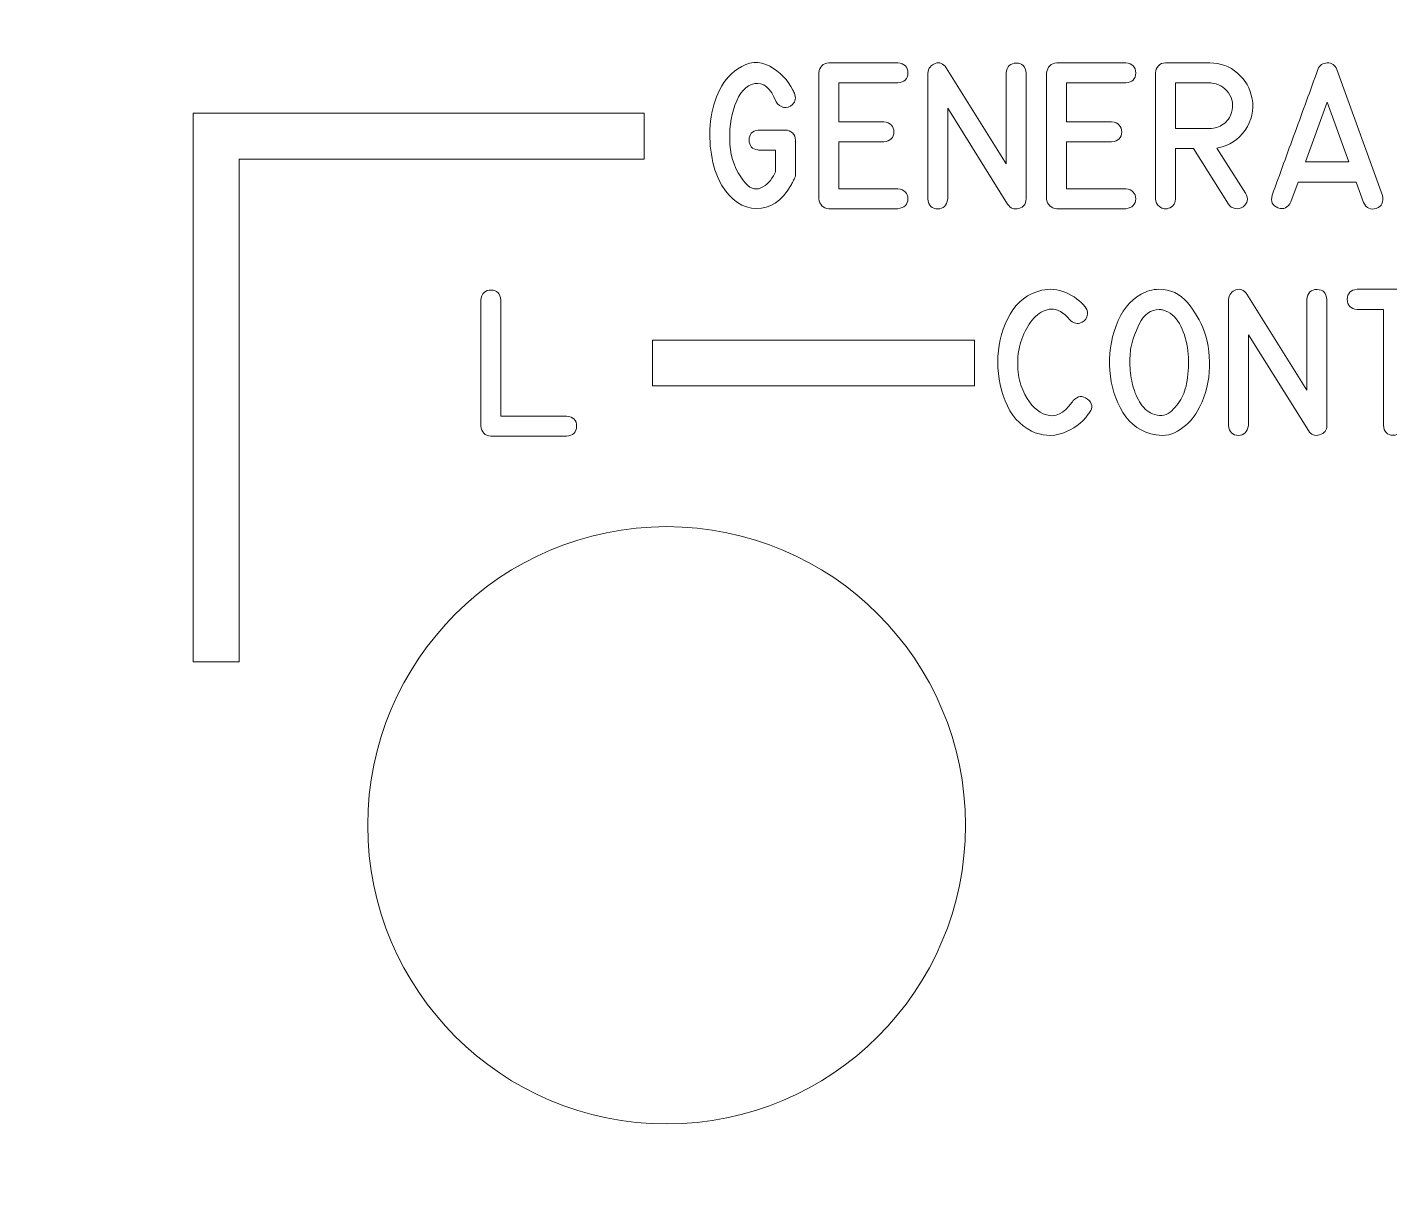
# Model space of a CAD drawing. Header units: millimetres. Extents: x -72 to 72, y -123 to 123.
# Drawn here: x 10.09 to 39.73, y -41.21 to -15.61 of the extents above; entities that cross this region are included whole.
import ezdxf

# ---------------------------------------------------------------- set-up
doc = ezdxf.new("R2010")
doc.units = ezdxf.units.MM
doc.header["$MEASUREMENT"] = 0
doc.layers.add('Layer 1', color=7, linetype='Continuous')

msp = doc.modelspace()

# ---------------------------------------------------------------- linework, layer by layer
at = {"layer": 'Layer 1', "color": 240, "lineweight": 9}
msp.add_lwpolyline([(23.6947, -23.4137), (30.6947, -23.4137), (30.6947, -22.4137), (23.6947, -22.4137), (23.6947, -23.4137)], close=True, dxfattribs=at)
at = {"layer": 'Layer 1', "color": 250, "lineweight": 9}
msp.add_ellipse((24, -32.975), major_axis=(0, 6.5), ratio=1, dxfattribs=at)
at = {"layer": 'Layer 1', "lineweight": 9}
msp.add_open_spline([(70.725, 123.025), (70.725, 123.025), (-70.725, 123.025), (-70.725, 123.025), (-70.725, 123.025), (-71.1231, 123.0247), (-71.5047, 122.8663), (-71.786, 122.5847), (-71.786, 122.5847), (-72.0673, 122.303), (-72.2252, 121.923), (-72.225, 121.525), (-72.225, 121.525), (-72.225, 121.525), (-72.225, 117.0375), (-72.225, 117.0375), (-72.225, 117.0375), (-72.2247, 116.6394), (-72.0664, 116.2577), (-71.7847, 115.9764), (-71.7847, 115.9764), (-71.503, 115.6951), (-71.1231, 115.5372), (-70.725, 115.5375), (-70.725, 115.5375), (-70.725, 115.5375), (-68.2625, 115.5375), (-68.2625, 115.5375), (-68.2625, 115.5375), (-66.1189, 115.5375), (-64.1381, 114.3939), (-63.0663, 112.5375), (-63.0663, 112.5375), (-61.9945, 110.6811), (-61.9945, 108.3939), (-63.0663, 106.5375), (-63.0663, 106.5375), (-64.1381, 104.6811), (-66.1189, 103.5375), (-68.2625, 103.5375), (-68.2625, 103.5375), (-68.2625, 103.5375), (-70.725, 103.5375), (-70.725, 103.5375), (-70.725, 103.5375), (-71.1231, 103.5372), (-71.5047, 103.3788), (-71.786, 103.0972), (-71.786, 103.0972), (-72.0673, 102.8155), (-72.2252, 102.4355), (-72.225, 102.0375), (-72.225, 102.0375), (-72.225, 102.0375), (-72.225, 50.3625), (-72.225, 50.3625), (-72.225, 50.3625), (-72.2247, 49.9644), (-72.0664, 49.5827), (-71.7847, 49.3014), (-71.7847, 49.3014), (-71.503, 49.0201), (-71.1231, 48.8622), (-70.725, 48.8625), (-70.725, 48.8625), (-70.725, 48.8625), (-68.2625, 48.8625), (-68.2625, 48.8625), (-68.2625, 48.8625), (-66.1189, 48.8625), (-64.1381, 47.7189), (-63.0663, 45.8625), (-63.0663, 45.8625), (-61.9945, 44.0061), (-61.9945, 41.7189), (-63.0663, 39.8625), (-63.0663, 39.8625), (-64.1381, 38.0061), (-66.1189, 36.8625), (-68.2625, 36.8625), (-68.2625, 36.8625), (-68.2625, 36.8625), (-70.725, 36.8625), (-70.725, 36.8625), (-70.725, 36.8625), (-71.1231, 36.8622), (-71.5047, 36.7038), (-71.786, 36.4222), (-71.786, 36.4222), (-72.0673, 36.1405), (-72.2252, 35.7605), (-72.225, 35.3625), (-72.225, 35.3625), (-72.225, 35.3625), (-72.225, -35.3625), (-72.225, -35.3625), (-72.225, -35.3625), (-72.2247, -35.7606), (-72.0664, -36.1423), (-71.7847, -36.4236), (-71.7847, -36.4236), (-71.503, -36.7049), (-71.1231, -36.8628), (-70.725, -36.8625), (-70.725, -36.8625), (-70.725, -36.8625), (-68.2625, -36.8625), (-68.2625, -36.8625), (-68.2625, -36.8625), (-66.1189, -36.8625), (-64.1381, -38.0061), (-63.0663, -39.8625), (-63.0663, -39.8625), (-61.9945, -41.7189), (-61.9945, -44.0061), (-63.0663, -45.8625), (-63.0663, -45.8625), (-64.1381, -47.7189), (-66.1189, -48.8625), (-68.2625, -48.8625), (-68.2625, -48.8625), (-68.2625, -48.8625), (-70.725, -48.8625), (-70.725, -48.8625), (-70.725, -48.8625), (-71.1231, -48.8628), (-71.5047, -49.0212), (-71.786, -49.3028), (-71.786, -49.3028), (-72.0673, -49.5845), (-72.2252, -49.9645), (-72.225, -50.3625), (-72.225, -50.3625), (-72.225, -50.3625), (-72.225, -102.0375), (-72.225, -102.0375), (-72.225, -102.0375), (-72.2247, -102.4356), (-72.0664, -102.8173), (-71.7847, -103.0986), (-71.7847, -103.0986), (-71.503, -103.3799), (-71.1231, -103.5378), (-70.725, -103.5375), (-70.725, -103.5375), (-70.725, -103.5375), (-68.2625, -103.5375), (-68.2625, -103.5375), (-68.2625, -103.5375), (-66.1189, -103.5375), (-64.1381, -104.6811), (-63.0663, -106.5375), (-63.0663, -106.5375), (-61.9945, -108.3939), (-61.9945, -110.6811), (-63.0663, -112.5375), (-63.0663, -112.5375), (-64.1381, -114.3939), (-66.1189, -115.5375), (-68.2625, -115.5375), (-68.2625, -115.5375), (-68.2625, -115.5375), (-70.725, -115.5375), (-70.725, -115.5375), (-70.725, -115.5375), (-71.1231, -115.5378), (-71.5047, -115.6962), (-71.786, -115.9778), (-71.786, -115.9778), (-72.0673, -116.2595), (-72.2252, -116.6395), (-72.225, -117.0375), (-72.225, -117.0375), (-72.225, -117.0375), (-72.225, -121.525), (-72.225, -121.525), (-72.225, -121.525), (-72.2247, -121.9231), (-72.0664, -122.3048), (-71.7847, -122.5861), (-71.7847, -122.5861), (-71.503, -122.8674), (-71.1231, -123.0253), (-70.725, -123.025), (-70.725, -123.025), (-70.725, -123.025), (70.725, -123.025), (70.725, -123.025), (70.725, -123.025), (71.1231, -123.0248), (71.5048, -122.8664), (71.7861, -122.5847), (71.7861, -122.5847), (72.0674, -122.3031), (72.2253, -121.9231), (72.225, -121.525), (72.225, -121.525), (72.225, -121.525), (72.225, -117.0375), (72.225, -117.0375), (72.225, -117.0375), (72.2248, -116.6395), (72.0664, -116.2578), (71.7847, -115.9765), (71.7847, -115.9765), (71.5031, -115.6952), (71.1231, -115.5373), (70.725, -115.5375), (70.725, -115.5375), (70.725, -115.5375), (68.2625, -115.5375), (68.2625, -115.5375), (68.2625, -115.5375), (66.1189, -115.5375), (64.1382, -114.3939), (63.0664, -112.5375), (63.0664, -112.5375), (61.9946, -110.6811), (61.9946, -108.3939), (63.0664, -106.5375), (63.0664, -106.5375), (64.1382, -104.6811), (66.1189, -103.5375), (68.2625, -103.5375), (68.2625, -103.5375), (68.2625, -103.5375), (70.725, -103.5375), (70.725, -103.5375), (70.725, -103.5375), (71.1231, -103.5373), (71.5048, -103.3789), (71.7861, -103.0972), (71.7861, -103.0972), (72.0674, -102.8156), (72.2253, -102.4356), (72.225, -102.0375), (72.225, -102.0375), (72.225, -102.0375), (72.225, -50.3625), (72.225, -50.3625), (72.225, -50.3625), (72.2248, -49.9645), (72.0664, -49.5828), (71.7847, -49.3015), (71.7847, -49.3015), (71.5031, -49.0202), (71.1231, -48.8623), (70.725, -48.8625), (70.725, -48.8625), (70.725, -48.8625), (68.2625, -48.8625), (68.2625, -48.8625), (68.2625, -48.8625), (66.1189, -48.8625), (64.1382, -47.7189), (63.0664, -45.8625), (63.0664, -45.8625), (61.9946, -44.0061), (61.9946, -41.7189), (63.0664, -39.8625), (63.0664, -39.8625), (64.1382, -38.0061), (66.1189, -36.8625), (68.2625, -36.8625), (68.2625, -36.8625), (68.2625, -36.8625), (70.725, -36.8625), (70.725, -36.8625), (70.725, -36.8625), (71.1231, -36.8623), (71.5048, -36.7039), (71.7861, -36.4222), (71.7861, -36.4222), (72.0674, -36.1406), (72.2253, -35.7606), (72.225, -35.3625), (72.225, -35.3625), (72.225, -35.3625), (72.225, 35.3625), (72.225, 35.3625), (72.225, 35.3625), (72.2248, 35.7605), (72.0664, 36.1422), (71.7847, 36.4235), (71.7847, 36.4235), (71.5031, 36.7048), (71.1231, 36.8627), (70.725, 36.8625), (70.725, 36.8625), (70.725, 36.8625), (68.2625, 36.8625), (68.2625, 36.8625), (68.2625, 36.8625), (66.1189, 36.8625), (64.1382, 38.0061), (63.0664, 39.8625), (63.0664, 39.8625), (61.9946, 41.7189), (61.9946, 44.0061), (63.0664, 45.8625), (63.0664, 45.8625), (64.1382, 47.7189), (66.1189, 48.8625), (68.2625, 48.8625), (68.2625, 48.8625), (68.2625, 48.8625), (70.725, 48.8625), (70.725, 48.8625), (70.725, 48.8625), (71.1231, 48.8627), (71.5048, 49.0211), (71.7861, 49.3028), (71.7861, 49.3028), (72.0674, 49.5844), (72.2253, 49.9644), (72.225, 50.3625), (72.225, 50.3625), (72.225, 50.3625), (72.225, 102.0375), (72.225, 102.0375), (72.225, 102.0375), (72.2248, 102.4355), (72.0664, 102.8172), (71.7847, 103.0985), (71.7847, 103.0985), (71.5031, 103.3798), (71.1231, 103.5377), (70.725, 103.5375), (70.725, 103.5375), (70.725, 103.5375), (68.2625, 103.5375), (68.2625, 103.5375), (68.2625, 103.5375), (66.1189, 103.5375), (64.1382, 104.6811), (63.0664, 106.5375), (63.0664, 106.5375), (61.9946, 108.3939), (61.9946, 110.6811), (63.0664, 112.5375), (63.0664, 112.5375), (64.1382, 114.3939), (66.1189, 115.5375), (68.2625, 115.5375), (68.2625, 115.5375), (68.2625, 115.5375), (70.725, 115.5375), (70.725, 115.5375), (70.725, 115.5375), (71.1231, 115.5377), (71.5048, 115.6961), (71.7861, 115.9778), (71.7861, 115.9778), (72.0674, 116.2594), (72.2253, 116.6394), (72.225, 117.0375), (72.225, 117.0375), (72.225, 117.0375), (72.225, 121.525), (72.225, 121.525), (72.225, 121.525), (72.2248, 121.923), (72.0664, 122.3047), (71.7847, 122.586), (71.7847, 122.586), (71.5031, 122.8673), (71.1231, 123.0252), (70.725, 123.025)], degree=3, knots=[0, 0, 0, 0, 0.0107527, 0.0107527, 0.0107527, 0.0107527, 0.0215054, 0.0215054, 0.0215054, 0.0215054, 0.0322581, 0.0322581, 0.0322581, 0.0322581, 0.0430108, 0.0430108, 0.0430108, 0.0430108, 0.0537634, 0.0537634, 0.0537634, 0.0537634, 0.0645161, 0.0645161, 0.0645161, 0.0645161, 0.0752688, 0.0752688, 0.0752688, 0.0752688, 0.0860215, 0.0860215, 0.0860215, 0.0860215, 0.0967742, 0.0967742, 0.0967742, 0.0967742, 0.1075269, 0.1075269, 0.1075269, 0.1075269, 0.1182796, 0.1182796, 0.1182796, 0.1182796, 0.1290323, 0.1290323, 0.1290323, 0.1290323, 0.1397849, 0.1397849, 0.1397849, 0.1397849, 0.1505376, 0.1505376, 0.1505376, 0.1505376, 0.1612903, 0.1612903, 0.1612903, 0.1612903, 0.172043, 0.172043, 0.172043, 0.172043, 0.1827957, 0.1827957, 0.1827957, 0.1827957, 0.1935484, 0.1935484, 0.1935484, 0.1935484, 0.2043011, 0.2043011, 0.2043011, 0.2043011, 0.2150538, 0.2150538, 0.2150538, 0.2150538, 0.2258065, 0.2258065, 0.2258065, 0.2258065, 0.2365591, 0.2365591, 0.2365591, 0.2365591, 0.2473118, 0.2473118, 0.2473118, 0.2473118, 0.2580645, 0.2580645, 0.2580645, 0.2580645, 0.2688172, 0.2688172, 0.2688172, 0.2688172, 0.2795699, 0.2795699, 0.2795699, 0.2795699, 0.2903226, 0.2903226, 0.2903226, 0.2903226, 0.3010753, 0.3010753, 0.3010753, 0.3010753, 0.311828, 0.311828, 0.311828, 0.311828, 0.3225806, 0.3225806, 0.3225806, 0.3225806, 0.3333333, 0.3333333, 0.3333333, 0.3333333, 0.344086, 0.344086, 0.344086, 0.344086, 0.3548387, 0.3548387, 0.3548387, 0.3548387, 0.3655914, 0.3655914, 0.3655914, 0.3655914, 0.3763441, 0.3763441, 0.3763441, 0.3763441, 0.3870968, 0.3870968, 0.3870968, 0.3870968, 0.3978495, 0.3978495, 0.3978495, 0.3978495, 0.4086022, 0.4086022, 0.4086022, 0.4086022, 0.4193548, 0.4193548, 0.4193548, 0.4193548, 0.4301075, 0.4301075, 0.4301075, 0.4301075, 0.4408602, 0.4408602, 0.4408602, 0.4408602, 0.4516129, 0.4516129, 0.4516129, 0.4516129, 0.4623656, 0.4623656, 0.4623656, 0.4623656, 0.4731183, 0.4731183, 0.4731183, 0.4731183, 0.483871, 0.483871, 0.483871, 0.483871, 0.4946237, 0.4946237, 0.4946237, 0.4946237, 0.5053763, 0.5053763, 0.5053763, 0.5053763, 0.516129, 0.516129, 0.516129, 0.516129, 0.5268817, 0.5268817, 0.5268817, 0.5268817, 0.5376344, 0.5376344, 0.5376344, 0.5376344, 0.5483871, 0.5483871, 0.5483871, 0.5483871, 0.5591398, 0.5591398, 0.5591398, 0.5591398, 0.5698925, 0.5698925, 0.5698925, 0.5698925, 0.5806452, 0.5806452, 0.5806452, 0.5806452, 0.5913978, 0.5913978, 0.5913978, 0.5913978, 0.6021505, 0.6021505, 0.6021505, 0.6021505, 0.6129032, 0.6129032, 0.6129032, 0.6129032, 0.6236559, 0.6236559, 0.6236559, 0.6236559, 0.6344086, 0.6344086, 0.6344086, 0.6344086, 0.6451613, 0.6451613, 0.6451613, 0.6451613, 0.655914, 0.655914, 0.655914, 0.655914, 0.6666667, 0.6666667, 0.6666667, 0.6666667, 0.6774194, 0.6774194, 0.6774194, 0.6774194, 0.688172, 0.688172, 0.688172, 0.688172, 0.6989247, 0.6989247, 0.6989247, 0.6989247, 0.7096774, 0.7096774, 0.7096774, 0.7096774, 0.7204301, 0.7204301, 0.7204301, 0.7204301, 0.7311828, 0.7311828, 0.7311828, 0.7311828, 0.7419355, 0.7419355, 0.7419355, 0.7419355, 0.7526882, 0.7526882, 0.7526882, 0.7526882, 0.7634409, 0.7634409, 0.7634409, 0.7634409, 0.7741935, 0.7741935, 0.7741935, 0.7741935, 0.7849462, 0.7849462, 0.7849462, 0.7849462, 0.7956989, 0.7956989, 0.7956989, 0.7956989, 0.8064516, 0.8064516, 0.8064516, 0.8064516, 0.8172043, 0.8172043, 0.8172043, 0.8172043, 0.827957, 0.827957, 0.827957, 0.827957, 0.8387097, 0.8387097, 0.8387097, 0.8387097, 0.8494624, 0.8494624, 0.8494624, 0.8494624, 0.8602151, 0.8602151, 0.8602151, 0.8602151, 0.8709677, 0.8709677, 0.8709677, 0.8709677, 0.8817204, 0.8817204, 0.8817204, 0.8817204, 0.8924731, 0.8924731, 0.8924731, 0.8924731, 0.9032258, 0.9032258, 0.9032258, 0.9032258, 0.9139785, 0.9139785, 0.9139785, 0.9139785, 0.9247312, 0.9247312, 0.9247312, 0.9247312, 0.9354839, 0.9354839, 0.9354839, 0.9354839, 0.9462366, 0.9462366, 0.9462366, 0.9462366, 0.9569892, 0.9569892, 0.9569892, 0.9569892, 0.9677419, 0.9677419, 0.9677419, 0.9677419, 0.9784946, 0.9784946, 0.9784946, 0.9784946, 1, 1, 1, 1], dxfattribs=at)
at = {"layer": 'Layer 1', "color": 240, "lineweight": 9}
for points, knots in [([(25.9981, -18.2786), (25.9981, -18.2786), (25.9843, -18.277), (25.9843, -18.277), (25.9843, -18.277), (25.8578, -18.2617), (25.7949, -18.1897), (25.7949, -18.0616), (25.7949, -18.0616), (25.7949, -17.9336), (25.8578, -17.8616), (25.9843, -17.8463), (25.9843, -17.8463), (25.9843, -17.8463), (25.9981, -17.8431), (25.9981, -17.8431), (25.9981, -17.8431), (25.9981, -17.8431), (26.0118, -17.8431), (26.0118, -17.8431), (26.0118, -17.8431), (26.0118, -17.8431), (26.5838, -17.8431), (26.5838, -17.8431), (26.5838, -17.8431), (26.6442, -17.8431), (26.6955, -17.8643), (26.7384, -17.9071), (26.7384, -17.9071), (26.7812, -17.95), (26.8024, -18.0018), (26.8024, -18.0616), (26.8024, -18.0616), (26.8024, -18.0616), (26.8024, -18.8475), (26.8024, -18.8475), (26.8024, -18.8475), (26.8024, -18.8475), (26.7839, -18.8877), (26.7839, -18.8877), (26.7839, -18.8877), (26.7839, -18.8877), (26.7733, -18.9125), (26.7733, -18.9125), (26.7733, -18.9125), (26.7733, -18.9125), (26.7622, -18.9358), (26.7622, -18.9358), (26.7622, -18.9358), (26.7622, -18.9358), (26.75, -18.9591), (26.75, -18.9591), (26.75, -18.9591), (26.75, -18.9591), (26.7373, -18.9824), (26.7373, -18.9824), (26.7373, -18.9824), (26.7373, -18.9824), (26.7267, -19.0057), (26.7267, -19.0057), (26.7267, -19.0057), (26.7267, -19.0057), (26.714, -19.029), (26.714, -19.029), (26.714, -19.029), (26.714, -19.029), (26.7003, -19.0522), (26.7003, -19.0522), (26.7003, -19.0522), (26.4997, -19.393), (26.2505, -19.5597), (25.9531, -19.5523), (25.9531, -19.5523), (25.6552, -19.5444), (25.4054, -19.3761), (25.2027, -19.0475), (25.2027, -19.0475), (25.1064, -18.8914), (25.0355, -18.6961), (24.9889, -18.4606), (24.9889, -18.4606), (24.9424, -18.2257), (24.9281, -17.9854), (24.9471, -17.7399), (24.9471, -17.7399), (24.9656, -17.4944), (25.0228, -17.261), (25.118, -17.0393), (25.118, -17.0393), (25.2138, -16.8176), (25.3567, -16.6414), (25.5467, -16.5112), (25.5467, -16.5112), (25.7848, -16.3498), (26.016, -16.3313), (26.2415, -16.4546), (26.2415, -16.4546), (26.4669, -16.5784), (26.6352, -16.7514), (26.7468, -16.9747), (26.7468, -16.9747), (26.7468, -16.9747), (26.759, -16.9996), (26.759, -16.9996), (26.759, -16.9996), (26.759, -16.9996), (26.7685, -17.0213), (26.7685, -17.0213), (26.7685, -17.0213), (26.7685, -17.0213), (26.7807, -17.0446), (26.7807, -17.0446), (26.7807, -17.0446), (26.8161, -17.1425), (26.8024, -17.2229), (26.7405, -17.2848), (26.7405, -17.2848), (26.6807, -17.3436), (26.6156, -17.3658), (26.5452, -17.351), (26.5452, -17.351), (26.4748, -17.3356), (26.4209, -17.2944), (26.3822, -17.2261), (26.3822, -17.2261), (26.2616, -16.9261), (26.106, -16.7953), (25.915, -16.834), (25.915, -16.834), (25.7245, -16.8721), (25.5816, -17.0282), (25.4863, -17.3018), (25.4863, -17.3018), (25.3932, -17.5663), (25.3567, -17.851), (25.3763, -18.1553), (25.3763, -18.1553), (25.3959, -18.4596), (25.4953, -18.7252), (25.6742, -18.9512), (25.6742, -18.9512), (25.797, -19.1094), (25.9219, -19.1602), (26.0494, -19.1036), (26.0494, -19.1036), (26.1764, -19.0464), (26.2764, -18.9406), (26.3499, -18.7855), (26.3499, -18.7855), (26.3499, -18.7855), (26.3669, -18.7517), (26.3669, -18.7517), (26.3669, -18.7517), (26.3669, -18.7517), (26.3669, -18.2786), (26.3669, -18.2786), (26.3669, -18.2786), (26.3669, -18.2786), (25.9981, -18.2786), (25.9981, -18.2786)], [0, 0, 0, 0, 0.0243902, 0.0243902, 0.0243902, 0.0243902, 0.0487805, 0.0487805, 0.0487805, 0.0487805, 0.0731707, 0.0731707, 0.0731707, 0.0731707, 0.097561, 0.097561, 0.097561, 0.097561, 0.1219512, 0.1219512, 0.1219512, 0.1219512, 0.1463415, 0.1463415, 0.1463415, 0.1463415, 0.1707317, 0.1707317, 0.1707317, 0.1707317, 0.195122, 0.195122, 0.195122, 0.195122, 0.2195122, 0.2195122, 0.2195122, 0.2195122, 0.2439024, 0.2439024, 0.2439024, 0.2439024, 0.2682927, 0.2682927, 0.2682927, 0.2682927, 0.2926829, 0.2926829, 0.2926829, 0.2926829, 0.3170732, 0.3170732, 0.3170732, 0.3170732, 0.3414634, 0.3414634, 0.3414634, 0.3414634, 0.3658537, 0.3658537, 0.3658537, 0.3658537, 0.3902439, 0.3902439, 0.3902439, 0.3902439, 0.4146341, 0.4146341, 0.4146341, 0.4146341, 0.4390244, 0.4390244, 0.4390244, 0.4390244, 0.4634146, 0.4634146, 0.4634146, 0.4634146, 0.4878049, 0.4878049, 0.4878049, 0.4878049, 0.5121951, 0.5121951, 0.5121951, 0.5121951, 0.5365854, 0.5365854, 0.5365854, 0.5365854, 0.5609756, 0.5609756, 0.5609756, 0.5609756, 0.5853659, 0.5853659, 0.5853659, 0.5853659, 0.6097561, 0.6097561, 0.6097561, 0.6097561, 0.6341463, 0.6341463, 0.6341463, 0.6341463, 0.6585366, 0.6585366, 0.6585366, 0.6585366, 0.6829268, 0.6829268, 0.6829268, 0.6829268, 0.7073171, 0.7073171, 0.7073171, 0.7073171, 0.7317073, 0.7317073, 0.7317073, 0.7317073, 0.7560976, 0.7560976, 0.7560976, 0.7560976, 0.7804878, 0.7804878, 0.7804878, 0.7804878, 0.804878, 0.804878, 0.804878, 0.804878, 0.8292683, 0.8292683, 0.8292683, 0.8292683, 0.8536585, 0.8536585, 0.8536585, 0.8536585, 0.8780488, 0.8780488, 0.8780488, 0.8780488, 0.902439, 0.902439, 0.902439, 0.902439, 0.9268293, 0.9268293, 0.9268293, 0.9268293, 0.9512195, 0.9512195, 0.9512195, 0.9512195, 1, 1, 1, 1]), ([(29.0286, -16.8149), (29.0286, -16.8149), (27.7432, -16.8149), (27.7432, -16.8149), (27.7432, -16.8149), (27.7432, -16.8149), (27.7432, -17.6632), (27.7432, -17.6632), (27.7432, -17.6632), (27.7432, -17.6632), (28.7232, -17.6632), (28.7232, -17.6632), (28.7232, -17.6632), (28.8698, -17.6849), (28.9428, -17.7584), (28.9423, -17.8838), (28.9423, -17.8838), (28.9418, -18.0098), (28.8687, -18.0828), (28.7232, -18.1034), (28.7232, -18.1034), (28.7232, -18.1034), (27.7432, -18.1034), (27.7432, -18.1034), (27.7432, -18.1034), (27.7432, -18.1034), (27.7432, -19.1221), (27.7432, -19.1221), (27.7432, -19.1221), (27.7432, -19.1221), (29.0286, -19.1221), (29.0286, -19.1221), (29.0286, -19.1221), (29.1741, -19.1438), (29.2471, -19.2163), (29.2471, -19.3406), (29.2471, -19.3406), (29.2471, -19.4645), (29.1741, -19.537), (29.0286, -19.5576), (29.0286, -19.5576), (29.0286, -19.5576), (27.5278, -19.5576), (27.5278, -19.5576), (27.5278, -19.5576), (27.3987, -19.5412), (27.3252, -19.4676), (27.3077, -19.3375), (27.3077, -19.3375), (27.3077, -19.3375), (27.3077, -16.5996), (27.3077, -16.5996), (27.3077, -16.5996), (27.3273, -16.463), (27.4008, -16.3911), (27.5278, -16.3826), (27.5278, -16.3826), (27.5278, -16.3826), (29.0286, -16.3826), (29.0286, -16.3826), (29.0286, -16.3826), (29.1741, -16.3937), (29.2471, -16.4667), (29.2466, -16.6006), (29.2466, -16.6006), (29.246, -16.7345), (29.173, -16.8059), (29.0286, -16.8149)], [0, 0, 0, 0, 0.0555556, 0.0555556, 0.0555556, 0.0555556, 0.1111111, 0.1111111, 0.1111111, 0.1111111, 0.1666667, 0.1666667, 0.1666667, 0.1666667, 0.2222222, 0.2222222, 0.2222222, 0.2222222, 0.2777778, 0.2777778, 0.2777778, 0.2777778, 0.3333333, 0.3333333, 0.3333333, 0.3333333, 0.3888889, 0.3888889, 0.3888889, 0.3888889, 0.4444444, 0.4444444, 0.4444444, 0.4444444, 0.5, 0.5, 0.5, 0.5, 0.5555556, 0.5555556, 0.5555556, 0.5555556, 0.6111111, 0.6111111, 0.6111111, 0.6111111, 0.6666667, 0.6666667, 0.6666667, 0.6666667, 0.7222222, 0.7222222, 0.7222222, 0.7222222, 0.7777778, 0.7777778, 0.7777778, 0.7777778, 0.8333333, 0.8333333, 0.8333333, 0.8333333, 0.8888889, 0.8888889, 0.8888889, 0.8888889, 1, 1, 1, 1]), ([(31.8188, -19.3438), (31.8188, -19.4523), (31.7664, -19.5211), (31.6616, -19.5507), (31.6616, -19.5507), (31.5563, -19.5798), (31.4754, -19.5491), (31.4172, -19.4581), (31.4172, -19.4581), (31.4172, -19.4581), (30.1149, -17.37), (30.1149, -17.37), (30.1149, -17.37), (30.1149, -17.37), (30.1149, -19.3438), (30.1149, -19.3438), (30.1149, -19.3438), (30.0921, -19.4883), (30.0191, -19.5608), (29.8958, -19.5608), (29.8958, -19.5608), (29.772, -19.5608), (29.6995, -19.4883), (29.6778, -19.3438), (29.6778, -19.3438), (29.6778, -19.3438), (29.6778, -16.6059), (29.6778, -16.6059), (29.6778, -16.6059), (29.6931, -16.4985), (29.7482, -16.4276), (29.8429, -16.3932), (29.8429, -16.3932), (29.9376, -16.3593), (30.0165, -16.3916), (30.0794, -16.4895), (30.0794, -16.4895), (30.0794, -16.4895), (31.3817, -18.5808), (31.3817, -18.5808), (31.3817, -18.5808), (31.3817, -18.5808), (31.3817, -16.6059), (31.3817, -16.6059), (31.3817, -16.6059), (31.4013, -16.4583), (31.4764, -16.3847), (31.6071, -16.3863), (31.6071, -16.3863), (31.7378, -16.3879), (31.8082, -16.4609), (31.8188, -16.6059), (31.8188, -16.6059), (31.8188, -16.6059), (31.8188, -19.3438), (31.8188, -19.3438)], [0, 0, 0, 0, 0.0666667, 0.0666667, 0.0666667, 0.0666667, 0.1333333, 0.1333333, 0.1333333, 0.1333333, 0.2, 0.2, 0.2, 0.2, 0.2666667, 0.2666667, 0.2666667, 0.2666667, 0.3333333, 0.3333333, 0.3333333, 0.3333333, 0.4, 0.4, 0.4, 0.4, 0.4666667, 0.4666667, 0.4666667, 0.4666667, 0.5333333, 0.5333333, 0.5333333, 0.5333333, 0.6, 0.6, 0.6, 0.6, 0.6666667, 0.6666667, 0.6666667, 0.6666667, 0.7333333, 0.7333333, 0.7333333, 0.7333333, 0.8, 0.8, 0.8, 0.8, 0.8666667, 0.8666667, 0.8666667, 0.8666667, 1, 1, 1, 1]), ([(33.9847, -16.8149), (33.9847, -16.8149), (32.6993, -16.8149), (32.6993, -16.8149), (32.6993, -16.8149), (32.6993, -16.8149), (32.6993, -17.6632), (32.6993, -17.6632), (32.6993, -17.6632), (32.6993, -17.6632), (33.6793, -17.6632), (33.6793, -17.6632), (33.6793, -17.6632), (33.8259, -17.6849), (33.8989, -17.7584), (33.8984, -17.8838), (33.8984, -17.8838), (33.8979, -18.0098), (33.8248, -18.0828), (33.6793, -18.1034), (33.6793, -18.1034), (33.6793, -18.1034), (32.6993, -18.1034), (32.6993, -18.1034), (32.6993, -18.1034), (32.6993, -18.1034), (32.6993, -19.1221), (32.6993, -19.1221), (32.6993, -19.1221), (32.6993, -19.1221), (33.9847, -19.1221), (33.9847, -19.1221), (33.9847, -19.1221), (34.1302, -19.1438), (34.2032, -19.2163), (34.2032, -19.3406), (34.2032, -19.3406), (34.2032, -19.4645), (34.1302, -19.537), (33.9847, -19.5576), (33.9847, -19.5576), (33.9847, -19.5576), (32.4839, -19.5576), (32.4839, -19.5576), (32.4839, -19.5576), (32.3548, -19.5412), (32.2813, -19.4676), (32.2638, -19.3375), (32.2638, -19.3375), (32.2638, -19.3375), (32.2638, -16.5996), (32.2638, -16.5996), (32.2638, -16.5996), (32.2834, -16.463), (32.3569, -16.3911), (32.4839, -16.3826), (32.4839, -16.3826), (32.4839, -16.3826), (33.9847, -16.3826), (33.9847, -16.3826), (33.9847, -16.3826), (34.1302, -16.3937), (34.2032, -16.4667), (34.2027, -16.6006), (34.2027, -16.6006), (34.2021, -16.7345), (34.1291, -16.8059), (33.9847, -16.8149)], [0, 0, 0, 0, 0.0555556, 0.0555556, 0.0555556, 0.0555556, 0.1111111, 0.1111111, 0.1111111, 0.1111111, 0.1666667, 0.1666667, 0.1666667, 0.1666667, 0.2222222, 0.2222222, 0.2222222, 0.2222222, 0.2777778, 0.2777778, 0.2777778, 0.2777778, 0.3333333, 0.3333333, 0.3333333, 0.3333333, 0.3888889, 0.3888889, 0.3888889, 0.3888889, 0.4444444, 0.4444444, 0.4444444, 0.4444444, 0.5, 0.5, 0.5, 0.5, 0.5555556, 0.5555556, 0.5555556, 0.5555556, 0.6111111, 0.6111111, 0.6111111, 0.6111111, 0.6666667, 0.6666667, 0.6666667, 0.6666667, 0.7222222, 0.7222222, 0.7222222, 0.7222222, 0.7777778, 0.7777778, 0.7777778, 0.7777778, 0.8333333, 0.8333333, 0.8333333, 0.8333333, 0.8888889, 0.8888889, 0.8888889, 0.8888889, 1, 1, 1, 1]), ([(36.5918, -19.221), (36.658, -19.338), (36.6394, -19.4359), (36.5363, -19.5158), (36.5363, -19.5158), (36.4865, -19.5507), (36.4294, -19.5629), (36.3648, -19.5512), (36.3648, -19.5512), (36.3002, -19.5401), (36.2532, -19.5079), (36.223, -19.4555), (36.223, -19.4555), (36.223, -19.4555), (35.4589, -18.2474), (35.4589, -18.2474), (35.4589, -18.2474), (35.4589, -18.2474), (35.071, -18.2474), (35.071, -18.2474), (35.071, -18.2474), (35.071, -18.2474), (35.071, -19.3391), (35.071, -19.3391), (35.071, -19.3391), (35.071, -19.429), (35.0302, -19.4936), (34.9488, -19.5338), (34.9488, -19.5338), (34.8667, -19.5735), (34.7905, -19.5661), (34.7191, -19.511), (34.7191, -19.511), (34.6625, -19.4687), (34.6339, -19.4115), (34.6339, -19.3391), (34.6339, -19.3391), (34.6339, -19.3391), (34.6339, -16.5996), (34.6339, -16.5996), (34.6339, -16.5996), (34.6339, -16.5398), (34.6551, -16.4884), (34.6969, -16.4461), (34.6969, -16.4461), (34.7387, -16.4038), (34.79, -16.3826), (34.8509, -16.3826), (34.8509, -16.3826), (34.8509, -16.3826), (35.8134, -16.3826), (35.8134, -16.3826), (35.8134, -16.3826), (36.0452, -16.3826), (36.2463, -16.4562), (36.4167, -16.6033), (36.4167, -16.6033), (36.5871, -16.7509), (36.6934, -16.9377), (36.7347, -17.1642), (36.7347, -17.1642), (36.7781, -17.4071), (36.7268, -17.6341), (36.5802, -17.8452), (36.5802, -17.8452), (36.4341, -18.0569), (36.2399, -18.1849), (35.9981, -18.2304), (35.9981, -18.2304), (35.9981, -18.2304), (35.9685, -18.2352), (35.9685, -18.2352), (35.9685, -18.2352), (35.9685, -18.2352), (36.5918, -19.221), (36.5918, -19.221)], [0, 0, 0, 0, 0.05, 0.05, 0.05, 0.05, 0.1, 0.1, 0.1, 0.1, 0.15, 0.15, 0.15, 0.15, 0.2, 0.2, 0.2, 0.2, 0.25, 0.25, 0.25, 0.25, 0.3, 0.3, 0.3, 0.3, 0.35, 0.35, 0.35, 0.35, 0.4, 0.4, 0.4, 0.4, 0.45, 0.45, 0.45, 0.45, 0.5, 0.5, 0.5, 0.5, 0.55, 0.55, 0.55, 0.55, 0.6, 0.6, 0.6, 0.6, 0.65, 0.65, 0.65, 0.65, 0.7, 0.7, 0.7, 0.7, 0.75, 0.75, 0.75, 0.75, 0.8, 0.8, 0.8, 0.8, 0.85, 0.85, 0.85, 0.85, 0.9, 0.9, 0.9, 0.9, 1, 1, 1, 1]), ([(37.1718, -19.2586), (37.3369, -18.8025), (37.5025, -18.3469), (37.6682, -17.8918), (37.6682, -17.8918), (37.8343, -17.4367), (38.0005, -16.9811), (38.1666, -16.5255), (38.1666, -16.5255), (38.201, -16.4313), (38.2688, -16.3837), (38.3698, -16.3826), (38.3698, -16.3826), (38.4714, -16.3815), (38.5397, -16.4292), (38.5746, -16.5255), (38.5746, -16.5255), (38.5746, -16.5255), (39.5684, -19.266), (39.5684, -19.266), (39.5684, -19.266), (39.5991, -19.4121), (39.5547, -19.5057), (39.4351, -19.5481), (39.4351, -19.5481), (39.3149, -19.5909), (39.2229, -19.547), (39.1572, -19.4179), (39.1572, -19.4179), (39.1572, -19.4179), (38.998, -18.9745), (38.998, -18.9745), (38.998, -18.9745), (38.998, -18.9745), (37.7343, -18.9745), (37.7343, -18.9745), (37.7343, -18.9745), (37.7343, -18.9745), (37.5793, -19.4073), (37.5793, -19.4073), (37.5793, -19.4073), (37.5131, -19.5375), (37.4189, -19.5798), (37.2972, -19.5348), (37.2972, -19.5348), (37.175, -19.4904), (37.1332, -19.3978), (37.1718, -19.2586)], [0, 0, 0, 0, 0.0769231, 0.0769231, 0.0769231, 0.0769231, 0.1538462, 0.1538462, 0.1538462, 0.1538462, 0.2307692, 0.2307692, 0.2307692, 0.2307692, 0.3076923, 0.3076923, 0.3076923, 0.3076923, 0.3846154, 0.3846154, 0.3846154, 0.3846154, 0.4615385, 0.4615385, 0.4615385, 0.4615385, 0.5384615, 0.5384615, 0.5384615, 0.5384615, 0.6153846, 0.6153846, 0.6153846, 0.6153846, 0.6923077, 0.6923077, 0.6923077, 0.6923077, 0.7692308, 0.7692308, 0.7692308, 0.7692308, 0.8461538, 0.8461538, 0.8461538, 0.8461538, 1, 1, 1, 1]), ([(35.8134, -17.8119), (35.9192, -17.8119), (36.0166, -17.7801), (36.106, -17.7156), (36.106, -17.7156), (36.1955, -17.6515), (36.2553, -17.5679), (36.2865, -17.4647), (36.2865, -17.4647), (36.3352, -17.3055), (36.3129, -17.1615), (36.2198, -17.0329), (36.2198, -17.0329), (36.1267, -16.9044), (35.9986, -16.8334), (35.8356, -16.8197), (35.8356, -16.8197), (35.8356, -16.8197), (35.071, -16.8197), (35.071, -16.8197), (35.071, -16.8197), (35.071, -16.8197), (35.071, -17.8119), (35.071, -17.8119), (35.071, -17.8119), (35.071, -17.8119), (35.8134, -17.8119), (35.8134, -17.8119)], [0, 0, 0, 0, 0.125, 0.125, 0.125, 0.125, 0.25, 0.25, 0.25, 0.25, 0.375, 0.375, 0.375, 0.375, 0.5, 0.5, 0.5, 0.5, 0.625, 0.625, 0.625, 0.625, 0.75, 0.75, 0.75, 0.75, 1, 1, 1, 1]), ([(13.7, -18.4751), (13.7, -18.4751), (13.7, -29.4137), (13.7, -29.4137), (13.7, -29.4137), (13.7, -29.4137), (14.7, -29.4137), (14.7, -29.4137), (14.7, -29.4137), (14.7, -29.4137), (14.7, -18.4751), (14.7, -18.4751), (14.7, -18.4751), (14.7, -18.4751), (23.5091, -18.4751), (23.5091, -18.4751), (23.5091, -18.4751), (23.5091, -18.4751), (23.5091, -17.4751), (23.5091, -17.4751), (23.5091, -17.4751), (23.5091, -17.4751), (14.7, -17.4751), (14.7, -17.4751), (14.7, -17.4751), (14.7, -17.4751), (13.7, -17.4751), (13.7, -17.4751), (13.7, -17.4751), (13.7, -17.4751), (13.7, -18.4751), (13.7, -18.4751)], [0, 0, 0, 0, 0.1111111, 0.1111111, 0.1111111, 0.1111111, 0.2222222, 0.2222222, 0.2222222, 0.2222222, 0.3333333, 0.3333333, 0.3333333, 0.3333333, 0.4444444, 0.4444444, 0.4444444, 0.4444444, 0.5555556, 0.5555556, 0.5555556, 0.5555556, 0.6666667, 0.6666667, 0.6666667, 0.6666667, 0.7777778, 0.7777778, 0.7777778, 0.7777778, 1, 1, 1, 1]), ([(38.8397, -18.539), (38.8397, -18.539), (38.3683, -17.2367), (38.3683, -17.2367), (38.3683, -17.2367), (38.3683, -17.2367), (37.8941, -18.539), (37.8941, -18.539), (37.8941, -18.539), (37.8941, -18.539), (38.8397, -18.539), (38.8397, -18.539)], [0, 0, 0, 0, 0.25, 0.25, 0.25, 0.25, 0.5, 0.5, 0.5, 0.5, 1, 1, 1, 1]), ([(38.3683, -17.2367), (38.3683, -17.2367), (38.8397, -18.539), (38.8397, -18.539), (38.8397, -18.539), (38.8397, -18.539), (38.3683, -17.2367), (38.3683, -17.2367)], [0, 0, 0, 0, 0.3333333, 0.3333333, 0.3333333, 0.3333333, 1, 1, 1, 1]), ([(20.1764, -24.5028), (20.0494, -24.4943), (19.9759, -24.4229), (19.9563, -24.2874), (19.9563, -24.2874), (19.9563, -24.2874), (19.9563, -21.5463), (19.9563, -21.5463), (19.9563, -21.5463), (19.978, -21.3976), (20.0537, -21.3246), (20.1828, -21.3267), (20.1828, -21.3267), (20.3119, -21.3294), (20.3823, -21.4029), (20.3934, -21.5463), (20.3934, -21.5463), (20.3934, -21.5463), (20.3934, -24.0699), (20.3934, -24.0699), (20.3934, -24.0699), (20.3934, -24.0699), (21.8243, -24.0689), (21.8243, -24.0689), (21.8243, -24.0689), (21.9714, -24.0853), (22.0439, -24.1594), (22.0423, -24.2911), (22.0423, -24.2911), (22.0407, -24.4229), (21.9677, -24.4933), (21.8227, -24.5028), (21.8227, -24.5028), (21.8227, -24.5028), (20.1764, -24.5028), (20.1764, -24.5028)], [0, 0, 0, 0, 0.1, 0.1, 0.1, 0.1, 0.2, 0.2, 0.2, 0.2, 0.3, 0.3, 0.3, 0.3, 0.4, 0.4, 0.4, 0.4, 0.5, 0.5, 0.5, 0.5, 0.6, 0.6, 0.6, 0.6, 0.7, 0.7, 0.7, 0.7, 0.8, 0.8, 0.8, 0.8, 1, 1, 1, 1]), ([(33.1994, -23.9887), (33.1994, -23.9887), (33.1857, -24.0094), (33.1857, -24.0094), (33.1857, -24.0094), (33.1825, -24.0131), (33.1799, -24.0168), (33.1778, -24.02), (33.1778, -24.02), (33.1762, -24.0231), (33.174, -24.0263), (33.1719, -24.0295), (33.1719, -24.0295), (33.0301, -24.2205), (32.8444, -24.3565), (32.6142, -24.438), (32.6142, -24.438), (32.3845, -24.519), (32.158, -24.5042), (31.9347, -24.3936), (31.9347, -24.3936), (31.6754, -24.2644), (31.4849, -24.0454), (31.3632, -23.7363), (31.3632, -23.7363), (31.2421, -23.4273), (31.1897, -23.1061), (31.2066, -22.7727), (31.2066, -22.7727), (31.2241, -22.4393), (31.3119, -22.1335), (31.4701, -21.8541), (31.4701, -21.8541), (31.6289, -21.5752), (31.8591, -21.4006), (32.1612, -21.3302), (32.1612, -21.3302), (32.3348, -21.29), (32.5078, -21.3069), (32.6803, -21.3805), (32.6803, -21.3805), (32.8528, -21.4546), (32.9947, -21.5583), (33.1053, -21.6916), (33.1053, -21.6916), (33.1063, -21.6916), (33.109, -21.6948), (33.1127, -21.7022), (33.1127, -21.7022), (33.1603, -21.7641), (33.1703, -21.8324), (33.1423, -21.9059), (33.1423, -21.9059), (33.1143, -21.98), (33.0635, -22.0261), (32.9888, -22.0451), (32.9888, -22.0451), (32.9095, -22.0657), (32.8359, -22.0419), (32.7687, -21.9737), (32.7687, -21.9737), (32.6301, -21.8123), (32.4967, -21.735), (32.3687, -21.7408), (32.3687, -21.7408), (32.2406, -21.7472), (32.1258, -21.8001), (32.0247, -21.8991), (32.0247, -21.8991), (31.9231, -21.9985), (31.839, -22.1255), (31.7718, -22.2806), (31.7718, -22.2806), (31.7046, -22.4356), (31.6633, -22.5806), (31.6479, -22.7161), (31.6479, -22.7161), (31.6294, -22.8669), (31.631, -23.0188), (31.6532, -23.1712), (31.6532, -23.1712), (31.6754, -23.3236), (31.722, -23.467), (31.7935, -23.6014), (31.7935, -23.6014), (31.9178, -23.8369), (32.0739, -23.9845), (32.2623, -24.0438), (32.2623, -24.0438), (32.4512, -24.1036), (32.6354, -24.0131), (32.8153, -23.7734), (32.8153, -23.7734), (32.8237, -23.7633), (32.8333, -23.7496), (32.8449, -23.7332), (32.8449, -23.7332), (32.9417, -23.6257), (33.0444, -23.6146), (33.1524, -23.6998), (33.1524, -23.6998), (33.2603, -23.785), (33.2762, -23.8813), (33.1994, -23.9887)], [0, 0, 0, 0, 0.037037, 0.037037, 0.037037, 0.037037, 0.0740741, 0.0740741, 0.0740741, 0.0740741, 0.1111111, 0.1111111, 0.1111111, 0.1111111, 0.1481481, 0.1481481, 0.1481481, 0.1481481, 0.1851852, 0.1851852, 0.1851852, 0.1851852, 0.2222222, 0.2222222, 0.2222222, 0.2222222, 0.2592593, 0.2592593, 0.2592593, 0.2592593, 0.2962963, 0.2962963, 0.2962963, 0.2962963, 0.3333333, 0.3333333, 0.3333333, 0.3333333, 0.3703704, 0.3703704, 0.3703704, 0.3703704, 0.4074074, 0.4074074, 0.4074074, 0.4074074, 0.4444444, 0.4444444, 0.4444444, 0.4444444, 0.4814815, 0.4814815, 0.4814815, 0.4814815, 0.5185185, 0.5185185, 0.5185185, 0.5185185, 0.5555556, 0.5555556, 0.5555556, 0.5555556, 0.5925926, 0.5925926, 0.5925926, 0.5925926, 0.6296296, 0.6296296, 0.6296296, 0.6296296, 0.6666667, 0.6666667, 0.6666667, 0.6666667, 0.7037037, 0.7037037, 0.7037037, 0.7037037, 0.7407407, 0.7407407, 0.7407407, 0.7407407, 0.7777778, 0.7777778, 0.7777778, 0.7777778, 0.8148148, 0.8148148, 0.8148148, 0.8148148, 0.8518519, 0.8518519, 0.8518519, 0.8518519, 0.8888889, 0.8888889, 0.8888889, 0.8888889, 0.9259259, 0.9259259, 0.9259259, 0.9259259, 1, 1, 1, 1]), ([(35.6945, -22.2234), (35.7892, -22.5097), (35.8252, -22.8066), (35.8019, -23.1146), (35.8019, -23.1146), (35.7786, -23.4225), (35.6939, -23.7035), (35.5484, -23.958), (35.5484, -23.958), (35.4563, -24.1163), (35.3309, -24.2507), (35.1716, -24.3613), (35.1716, -24.3613), (35.0124, -24.4719), (34.8367, -24.5105), (34.6446, -24.4772), (34.6446, -24.4772), (34.3313, -24.4227), (34.0916, -24.2591), (33.9255, -23.9877), (33.9255, -23.9877), (33.7588, -23.7157), (33.6635, -23.413), (33.6392, -23.0796), (33.6392, -23.0796), (33.6148, -22.7463), (33.6598, -22.4219), (33.7741, -22.1054), (33.7741, -22.1054), (33.8884, -21.789), (34.0705, -21.5593), (34.3207, -21.4154), (34.3207, -21.4154), (34.4425, -21.345), (34.5705, -21.3101), (34.7033, -21.3101), (34.7033, -21.3101), (34.9579, -21.3101), (35.1653, -21.4059), (35.3267, -21.5974), (35.3267, -21.5974), (35.4881, -21.7895), (35.6103, -21.998), (35.6945, -22.2234)], [0, 0, 0, 0, 0.0833333, 0.0833333, 0.0833333, 0.0833333, 0.1666667, 0.1666667, 0.1666667, 0.1666667, 0.25, 0.25, 0.25, 0.25, 0.3333333, 0.3333333, 0.3333333, 0.3333333, 0.4166667, 0.4166667, 0.4166667, 0.4166667, 0.5, 0.5, 0.5, 0.5, 0.5833333, 0.5833333, 0.5833333, 0.5833333, 0.6666667, 0.6666667, 0.6666667, 0.6666667, 0.75, 0.75, 0.75, 0.75, 0.8333333, 0.8333333, 0.8333333, 0.8333333, 1, 1, 1, 1]), ([(38.3593, -24.2713), (38.3593, -24.3798), (38.3069, -24.4486), (38.2021, -24.4782), (38.2021, -24.4782), (38.0968, -24.5073), (38.0159, -24.4766), (37.9577, -24.3856), (37.9577, -24.3856), (37.9577, -24.3856), (36.6554, -22.2975), (36.6554, -22.2975), (36.6554, -22.2975), (36.6554, -22.2975), (36.6554, -24.2713), (36.6554, -24.2713), (36.6554, -24.2713), (36.6326, -24.4158), (36.5596, -24.4883), (36.4363, -24.4883), (36.4363, -24.4883), (36.3125, -24.4883), (36.24, -24.4158), (36.2183, -24.2713), (36.2183, -24.2713), (36.2183, -24.2713), (36.2183, -21.5334), (36.2183, -21.5334), (36.2183, -21.5334), (36.2336, -21.426), (36.2887, -21.3551), (36.3834, -21.3207), (36.3834, -21.3207), (36.4781, -21.2868), (36.557, -21.3191), (36.6199, -21.417), (36.6199, -21.417), (36.6199, -21.417), (37.9222, -23.5083), (37.9222, -23.5083), (37.9222, -23.5083), (37.9222, -23.5083), (37.9222, -21.5334), (37.9222, -21.5334), (37.9222, -21.5334), (37.9418, -21.3858), (38.0169, -21.3122), (38.1476, -21.3138), (38.1476, -21.3138), (38.2783, -21.3154), (38.3487, -21.3884), (38.3593, -21.5334), (38.3593, -21.5334), (38.3593, -21.5334), (38.3593, -24.2713), (38.3593, -24.2713)], [0, 0, 0, 0, 0.0666667, 0.0666667, 0.0666667, 0.0666667, 0.1333333, 0.1333333, 0.1333333, 0.1333333, 0.2, 0.2, 0.2, 0.2, 0.2666667, 0.2666667, 0.2666667, 0.2666667, 0.3333333, 0.3333333, 0.3333333, 0.3333333, 0.4, 0.4, 0.4, 0.4, 0.4666667, 0.4666667, 0.4666667, 0.4666667, 0.5333333, 0.5333333, 0.5333333, 0.5333333, 0.6, 0.6, 0.6, 0.6, 0.6666667, 0.6666667, 0.6666667, 0.6666667, 0.7333333, 0.7333333, 0.7333333, 0.7333333, 0.8, 0.8, 0.8, 0.8, 0.8666667, 0.8666667, 0.8666667, 0.8666667, 1, 1, 1, 1]), ([(39.5901, -24.2681), (39.5901, -24.2681), (39.5901, -21.7472), (39.5901, -21.7472), (39.5901, -21.7472), (39.5901, -21.7472), (39.0213, -21.7472), (39.0213, -21.7472), (39.0213, -21.7472), (38.8768, -21.7361), (38.8043, -21.6631), (38.8048, -21.5297), (38.8048, -21.5297), (38.8054, -21.3958), (38.8779, -21.3223), (39.0213, -21.3101), (39.0213, -21.3101), (39.0213, -21.3101), (40.595, -21.3101), (40.595, -21.3101), (40.595, -21.3101), (40.7373, -21.3212), (40.8093, -21.3948), (40.8098, -21.5297), (40.8098, -21.5297), (40.8104, -21.6641), (40.7384, -21.7371), (40.595, -21.7472), (40.595, -21.7472), (40.595, -21.7472), (40.0277, -21.7472), (40.0277, -21.7472), (40.0277, -21.7472), (40.0277, -21.7472), (40.0277, -24.2681), (40.0277, -24.2681), (40.0277, -24.2681), (40.0039, -24.4147), (39.9277, -24.4872), (39.7986, -24.4851), (39.7986, -24.4851), (39.67, -24.483), (39.6007, -24.4105), (39.5901, -24.2681)], [0, 0, 0, 0, 0.0833333, 0.0833333, 0.0833333, 0.0833333, 0.1666667, 0.1666667, 0.1666667, 0.1666667, 0.25, 0.25, 0.25, 0.25, 0.3333333, 0.3333333, 0.3333333, 0.3333333, 0.4166667, 0.4166667, 0.4166667, 0.4166667, 0.5, 0.5, 0.5, 0.5, 0.5833333, 0.5833333, 0.5833333, 0.5833333, 0.6666667, 0.6666667, 0.6666667, 0.6666667, 0.75, 0.75, 0.75, 0.75, 0.8333333, 0.8333333, 0.8333333, 0.8333333, 1, 1, 1, 1]), ([(34.716, -21.7504), (34.5261, -21.7504), (34.3821, -21.8525), (34.2842, -22.0573), (34.2842, -22.0573), (34.1863, -22.2621), (34.125, -22.4367), (34.099, -22.5812), (34.099, -22.5812), (34.0794, -22.687), (34.072, -22.8145), (34.0773, -22.9643), (34.0773, -22.9643), (34.0826, -23.114), (34.1043, -23.2622), (34.1424, -23.4082), (34.1424, -23.4082), (34.1805, -23.5548), (34.2382, -23.6866), (34.3144, -23.8035), (34.3144, -23.8035), (34.3911, -23.921), (34.4911, -23.9988), (34.615, -24.0369), (34.615, -24.0369), (34.76, -24.0824), (34.8848, -24.0538), (34.9896, -23.9512), (34.9896, -23.9512), (35.0944, -23.848), (35.1738, -23.739), (35.2277, -23.6231), (35.2277, -23.6231), (35.2822, -23.504), (35.3198, -23.3484), (35.3399, -23.1548), (35.3399, -23.1548), (35.36, -22.9616), (35.3553, -22.7685), (35.3262, -22.5759), (35.3262, -22.5759), (35.2965, -22.3832), (35.2389, -22.2097), (35.1531, -22.0552), (35.1531, -22.0552), (35.0674, -21.9006), (34.9452, -21.8022), (34.7875, -21.7599), (34.7875, -21.7599), (34.7668, -21.7535), (34.743, -21.7504), (34.716, -21.7504)], [0, 0, 0, 0, 0.0714286, 0.0714286, 0.0714286, 0.0714286, 0.1428571, 0.1428571, 0.1428571, 0.1428571, 0.2142857, 0.2142857, 0.2142857, 0.2142857, 0.2857143, 0.2857143, 0.2857143, 0.2857143, 0.3571429, 0.3571429, 0.3571429, 0.3571429, 0.4285714, 0.4285714, 0.4285714, 0.4285714, 0.5, 0.5, 0.5, 0.5, 0.5714286, 0.5714286, 0.5714286, 0.5714286, 0.6428571, 0.6428571, 0.6428571, 0.6428571, 0.7142857, 0.7142857, 0.7142857, 0.7142857, 0.7857143, 0.7857143, 0.7857143, 0.7857143, 0.8571429, 0.8571429, 0.8571429, 0.8571429, 1, 1, 1, 1])]:
    msp.add_open_spline(points, degree=3, knots=knots, dxfattribs=at)

doc.saveas('drawing.dxf')
